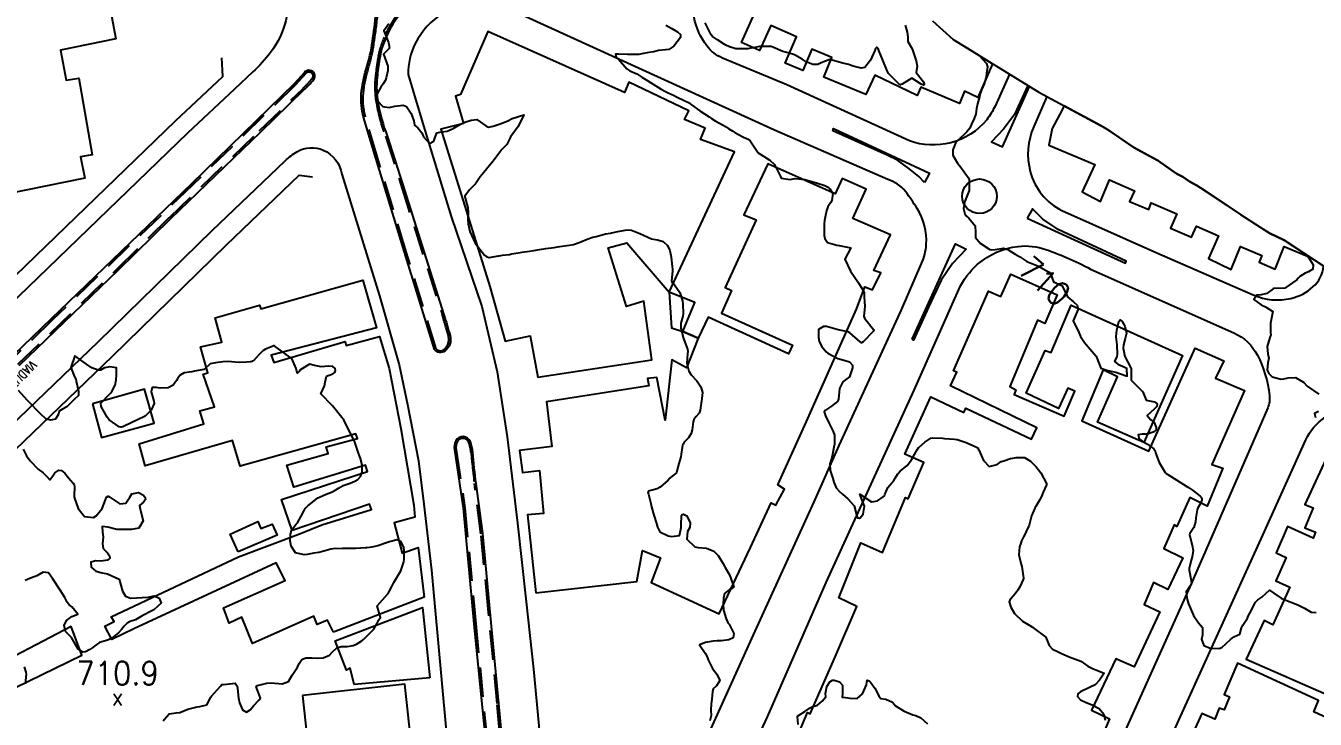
# Model space of a CAD drawing. Header units: metres. Extents: x 298520 to 308411, y 7433745 to 7450750.
# Drawn here: x 306774.9 to 306994.6, y 7435499.3 to 7435617.5 of the extents above; entities that cross this region are included whole.
import ezdxf
from ezdxf.enums import TextEntityAlignment as Align

# ---------------------------------------------------------------- set-up
doc = ezdxf.new("R2010")
doc.units = ezdxf.units.M
doc.header["$LTSCALE"] = 10
doc.linetypes.add('DASHED', pattern=[0.75, 0.5, -0.25])
for name, color, linetype in [('Area', 45, 'Continuous'), ('Canteiro', 45, 'DASHED'), ('Cotas', 45, 'Continuous'), ('Curvas de Nivel 1m', 11, 'Continuous'), ('Curvas de Nivel 5m', 15, 'Continuous'), ('Edificações', 30, 'Continuous'), ('Pontes e viadutos', 190, 'Continuous'), ('Pontos Cotados', 45, 'Continuous'), ('TEXTO', 45, 'Continuous'), ('Vias Primárias', 230, 'Continuous')]:
    doc.layers.add(name, color=color, linetype=linetype)
doc.styles.add('ROMANS', font='romans', dxfattribs={"height": 0.2})
doc.styles.add('Style-STANDARD', font='STANDARD.shx')

# ---------------------------------------------------------------- blocks, each defined once
blk = doc.blocks.new('ELVTXT_89')
at = {"layer": 'Pontos Cotados', "linetype": 'Continuous', "style": 'Style-STANDARD'}
for s, height, p in [('710.9', 4, (0, 4)), ('x', 3, (0, 0))]:
    blk.add_text(s, height=height, dxfattribs=at).set_placement(p, align=Align.MIDDLE_CENTER)

msp = doc.modelspace()

# ---------------------------------------------------------------- linework, layer by layer
at = {"layer": 'Area'}
msp.add_polyline3d([(306929.36, 7435618.35, 717.75), (306932.88, 7435615.2, 717.57), (306947.48, 7435606.21, 709.7), (306958.83, 7435600.08, 713.11), (306963.7, 7435596.8, 712.69), (306967.78, 7435594.55, 712.52), (306970.1, 7435592.89, 712.74), (306971.01, 7435592.31, 713.2), (306972.04, 7435591.77, 713.22), (306973.19, 7435591.01, 713.45), (306974.44, 7435590.32, 709.81), (306975.04, 7435589.88, 713.48), (306977.15, 7435588.56, 713.3), (306981.86, 7435585.35, 713.37), (306986.8, 7435582.16, 713.16), (306989.3, 7435580.96, 712.23), (306999.16, 7435574.52, 708.77)], dxfattribs=at)
at = {"layer": 'Canteiro'}
for points in [[(306838.73, 7435620.08, 0.067473), (306835.97, 7435615.6, 0.065569), (306834.87, 7435611.88, 0.012571), (306834.46, 7435608.74, 0.070789), (306834.63, 7435604.27, 0.047198), (306836.18, 7435598.69), (306838.79, 7435590.48), (306845.87, 7435568.15, -0.00996), (306846.9, 7435564.64, -0.305264), (306846.12, 7435562.33, -0.407791), (306844.81, 7435562.49), (306839.73, 7435579.01), (306834.83, 7435595.06), (306832.75, 7435602.03, -0.094781), (306832.36, 7435605.89, -0.053692), (306833.18, 7435610.04, 0.040747), (306834.27, 7435614.86, 0.006205), (306834.88, 7435619.58, 0.026335)], [(306773.57, 7435559.83), (306790.42, 7435576.06), (306799.36, 7435584.85), (306814.69, 7435599.61), (306822.09, 7435606.8, 0.025261), (306823.69, 7435608.51, 0.687864), (306823.07, 7435609.63, 0.183056), (306822.59, 7435609.37), (306820.84, 7435607.44), (306803.34, 7435590.4), (306779.45, 7435567.38), (306755.27, 7435544.06)]]:
    msp.add_lwpolyline(points, format="xyb", dxfattribs=at)
msp.add_lwpolyline([(306849.72, 7435535.35), (306851.56, 7435515.61), (306854.18, 7435488.85), (306855.42, 7435476.19, 0.063319), (306855.63, 7435475.26, 0.688018), (306857.5, 7435475.23), (306857.05, 7435481.88), (306855.21, 7435502), (306853.69, 7435518.16), (306852.45, 7435530.94), (306851.34, 7435539.5, -0.010151), (306850.76, 7435544.79, 0.069277), (306850.36, 7435546.52, 0.638045), (306848.44, 7435546.66, 0.173929), (306848.22, 7435545.28)], format="xyb", close=True, dxfattribs=at)
at = {"layer": 'Curvas de Nivel 1m', "flags": 128}
for points, elevation in [([(306836.73, 7435617.86), (306835.91, 7435616.66), (306836.69, 7435614.65), (306836.84, 7435613.7), (306835.87, 7435612.66), (306836.61, 7435610.65), (306836.59, 7435609.9), (306836.3, 7435608.66), (306836.19, 7435608.28), (306835.81, 7435607.61), (306835.42, 7435607.05), (306835.15, 7435606.67), (306834.71, 7435605.75), (306834.87, 7435604.67), (306835.76, 7435603.77), (306836.8, 7435603.61), (306837.76, 7435603.82), (306839.17, 7435604.02), (306839.76, 7435603.75), (306840.55, 7435602.6), (306841.02, 7435601.31), (306841.15, 7435600.6), (306841.72, 7435600.14), (306842.38, 7435599.25), (306842.67, 7435598.58), (306843.69, 7435597.46), (306844.4, 7435597.84), (306844.65, 7435598.55), (306844.96, 7435599.3), (306845.71, 7435599.47), (306846.67, 7435599.57), (306847.72, 7435600.01), (306848.59, 7435600.51), (306849.3, 7435600.93), (306849.73, 7435601.09), (306850.78, 7435601.43), (306851.73, 7435601.55), (306853.28, 7435600.45), (306853.72, 7435600.25), (306854.55, 7435600.44), (306855.73, 7435600.8), (306856.89, 7435601.25), (306857.74, 7435601.74), (306859.74, 7435602.37), (306858.77, 7435600.38), (306857.71, 7435598.88), (306857.5, 7435598.61), (306857.42, 7435598.4), (306856.83, 7435597.27), (306856.03, 7435596.42), (306855.86, 7435596.23), (306855.67, 7435595.96), (306854.53, 7435594.44), (306853.64, 7435593.39), (306853.21, 7435592.88), (306852.87, 7435592.46), (306852.32, 7435591.76), (306851.61, 7435590.76), (306851.49, 7435590.59), (306851.38, 7435590.47), (306850.51, 7435589.56), (306849.7, 7435588.49), (306849.71, 7435588.36), (306850.24, 7435586.48), (306850.28, 7435585.75), (306850.2, 7435584.48), (306850.26, 7435583.75), (306850.56, 7435582.48), (306851.48, 7435580.47), (306853.08, 7435578.45), (306853.46, 7435578.12), (306853.85, 7435578.05), (306855.46, 7435578.33), (306855.55, 7435578.33), (306856.12, 7435578.41), (306857.3, 7435578.57), (306857.46, 7435578.59), (306857.7, 7435578.63), (306859.47, 7435578.93), (306860.72, 7435579.11), (306861.47, 7435579.22), (306862.43, 7435579.38), (306863.48, 7435579.55), (306864.93, 7435579.76), (306865.48, 7435579.84), (306865.88, 7435579.9), (306867.48, 7435580.12), (306868.19, 7435580.27), (306869.17, 7435580.57), (306869.49, 7435580.7), (306870.56, 7435581.18), (306871.5, 7435581.47), (306872.1, 7435581.63), (306873.51, 7435582), (306873.68, 7435582.04), (306874.54, 7435582.19), (306875.51, 7435582.38), (306877, 7435582.68), (306877.52, 7435582.76), (306878.08, 7435582.71), (306879.51, 7435582.13), (306881.5, 7435581.21), (306882.53, 7435581.07), (306883.49, 7435580.78), (306884.21, 7435580.08), (306884.6, 7435579.2), (306884.83, 7435578.07), (306885, 7435576.51), (306885.06, 7435576.07), (306885.06, 7435575.7), (306884.9, 7435574.07), (306885.05, 7435573.71), (306885.41, 7435573.36), (306886.34, 7435572.05), (306886.78, 7435570.64), (306886.84, 7435570.05), (306886.91, 7435568.48), (306886.85, 7435568.04), (306886.51, 7435566.86), (306886.49, 7435566.05), (306886.92, 7435564.42), (306887.04, 7435564.04), (306887.29, 7435563.31), (306887.62, 7435562.38), (306887.69, 7435562.03), (306887.66, 7435561.64), (306887.52, 7435560.04), (306887.85, 7435558.65), (306888.27, 7435558.02), (306889.21, 7435556.99), (306889.91, 7435556), (306890.18, 7435555.01), (306890.1, 7435554), (306889.97, 7435553.2), (306889.79, 7435552), (306889.64, 7435551.52), (306889.14, 7435550.94), (306888.74, 7435550.41), (306888.63, 7435550.02), (306888.45, 7435548.68), (306888.26, 7435548.03), (306887.82, 7435547.3), (306887.08, 7435546.54), (306886.88, 7435546.24), (306886.81, 7435546.04), (306886.57, 7435544.53), (306886.48, 7435544.05), (306886.15, 7435542.94), (306885.95, 7435542.05), (306885.76, 7435541.31), (306885.01, 7435540.76), (306884.62, 7435540.45), (306884.33, 7435540.07), (306882.99, 7435538.87), (306882.46, 7435538.63), (306880.98, 7435538.2), (306880.92, 7435538.17), (306880.9, 7435538.11), (306880.98, 7435537.69), (306881.37, 7435536.11), (306881.52, 7435535.53), (306881.93, 7435534.1), (306882.35, 7435532.67), (306882.51, 7435532.09), (306882.9, 7435531.27), (306884.34, 7435530.61), (306884.89, 7435530.49), (306886.28, 7435530.65), (306886.54, 7435532.04), (306886.54, 7435532.42), (306886.64, 7435534.04), (306886.74, 7435534.23), (306886.94, 7435534.28), (306887.5, 7435534.03), (306888.11, 7435532.83), (306888.01, 7435532.03), (306887.61, 7435531.32), (306887.53, 7435530.03), (306888.87, 7435528.71), (306889.44, 7435528.58), (306890.87, 7435528.51), (306892.14, 7435527.98), (306892.85, 7435527.25), (306893.63, 7435525.96), (306894.08, 7435525.2), (306894.81, 7435523.94), (306895.55, 7435521.93), (306895.15, 7435521.57), (306894.79, 7435521.43), (306893.96, 7435520.76), (306893.77, 7435519.95), (306893.7, 7435518.9), (306893.75, 7435517.95), (306894.23, 7435516.44), (306894.43, 7435515.94), (306894.53, 7435515.76), (306894.71, 7435515.55), (306895.54, 7435513.93), (306895.39, 7435513.23), (306894.68, 7435512.88), (306893.43, 7435512.71), (306892.68, 7435512.7), (306892, 7435512.66), (306890.68, 7435512.42), (306889.67, 7435512.01), (306890.65, 7435510.57), (306890.99, 7435509.99), (306891.16, 7435509.46), (306891.87, 7435507.98), (306892.61, 7435507.02), (306893.13, 7435505.96), (306892.58, 7435505.03), (306892.03, 7435504.53), (306891.87, 7435503.98), (306891.76, 7435502.78), (306891.66, 7435501.98), (306891.64, 7435500.87), (306891.69, 7435499.98), (306891.42, 7435499.07)], 712), ([(306883.94, 7435617.62), (306884.96, 7435617.04), (306885.92, 7435616.51), (306886.44, 7435616.05), (306886.44, 7435615.52), (306885.9, 7435614.78), (306885.29, 7435614.07), (306884.47, 7435613.5), (306883.88, 7435613.44), (306882.68, 7435613.3), (306881.88, 7435613.11), (306881.05, 7435612.95), (306879.87, 7435612.73), (306879.36, 7435612.65), (306877.87, 7435612.62), (306877.41, 7435612.62), (306875.87, 7435612.71), (306875.37, 7435612.69), (306875.49, 7435612.19), (306875.68, 7435612), (306875.86, 7435611.83), (306877.32, 7435610.17), (306877.84, 7435609.85), (306879, 7435609.31), (306879.83, 7435608.78), (306880.86, 7435608.12), (306881.81, 7435607.56), (306883.16, 7435606.74), (306883.8, 7435606.37), (306884.36, 7435606.08), (306885.34, 7435605.62), (306885.79, 7435605.41), (306887.06, 7435604.77), (306887.78, 7435604.43), (306888.02, 7435604.28), (306888.33, 7435604.03), (306889.76, 7435603.03), (306891.35, 7435601.99), (306891.74, 7435601.74), (306892.37, 7435601.35), (306893.73, 7435600.59), (306894.12, 7435600.35), (306894.69, 7435599.96), (306895.34, 7435599.57), (306895.72, 7435599.35), (306897.05, 7435598.59), (306897.71, 7435598.29), (306897.97, 7435598.18), (306898.34, 7435597.91), (306899.67, 7435595.89), (306901.66, 7435594.61), (306902.46, 7435593.86), (306903.39, 7435592.09), (306903.47, 7435591.85), (306903.62, 7435591.58), (306905.12, 7435591.33), (306905.62, 7435591.42), (306905.97, 7435591.47), (306907.62, 7435591.3), (306908.8, 7435590.97), (306909.61, 7435590.75), (306911.06, 7435590.3), (306911.61, 7435590), (306911.87, 7435589.75), (306912.39, 7435588.95), (306912.25, 7435587.74), (306911.98, 7435587.34), (306911.57, 7435586.67), (306911.31, 7435585.99), (306911.26, 7435585.75), (306910.98, 7435584.31), (306910.93, 7435583.76), (306910.91, 7435582.36), (306910.92, 7435581.76), (306911.01, 7435581.27), (306911.49, 7435580.6), (306913.08, 7435580.15), (306913.49, 7435580.07), (306913.78, 7435580.02), (306915.48, 7435579.7), (306914.46, 7435577.72), (306915.43, 7435575.7), (306916.75, 7435573.69), (306917.4, 7435572.68), (306917.76, 7435572.04), (306917.75, 7435571.68), (306917.74, 7435571.33), (306917.84, 7435569.68), (306917.68, 7435568.01), (306917.78, 7435567.68), (306919.31, 7435565.78), (306919.36, 7435565.66), (306919.31, 7435565.49), (306917.57, 7435563.68), (306917.29, 7435563.51), (306917.03, 7435563.68), (306915.31, 7435565.22), (306914.99, 7435565.39), (306913.31, 7435565.73), (306911.32, 7435566.25), (306910.83, 7435566.25), (306909.95, 7435565.77), (306909.94, 7435564.41), (306910.07, 7435563.77), (306910.46, 7435562.94), (306911.28, 7435561.97), (306911.54, 7435561.75), (306913.26, 7435560.83), (306914.5, 7435560.47), (306915.25, 7435560.23), (306915.72, 7435559.7), (306915.73, 7435559.21), (306915.22, 7435557.7), (306914.08, 7435556.85), (306913.56, 7435555.72), (306913.34, 7435553.9), (306913.31, 7435553.73), (306913.17, 7435553.47), (306912.19, 7435552.71), (306911.16, 7435552.03), (306910.9, 7435551.75), (306911.14, 7435551.07), (306911.79, 7435549.74), (306912.46, 7435548.39), (306912.66, 7435547.73), (306912.66, 7435546.15), (306912.59, 7435545.73), (306912.36, 7435544.43), (306912.15, 7435543.74), (306911.89, 7435542.89), (306911.96, 7435541.74), (306912.37, 7435540.38), (306912.58, 7435539.73), (306912.99, 7435538.76), (306913.46, 7435538.2), (306914.02, 7435537.71), (306914.97, 7435536.9), (306916.04, 7435535.69), (306916.44, 7435534.19), (306916.62, 7435533.68), (306916.93, 7435533.6), (306917.07, 7435533.68), (306917.55, 7435534.28), (306917.79, 7435535.67), (306916.98, 7435537.68), (306918.96, 7435536.39), (306920.03, 7435536.58), (306920.98, 7435537.23), (306921.18, 7435537.43), (306921.27, 7435537.63), (306921.79, 7435538.82), (306922.45, 7435539.62), (306922.71, 7435539.91), (306923.02, 7435540.42), (306923.46, 7435541.17), (306923.89, 7435541.6), (306925.04, 7435542.6), (306925.8, 7435543.57), (306926.85, 7435545.34), (306926.96, 7435545.56), (306927, 7435545.63), (306927.08, 7435545.72), (306928.06, 7435546.57), (306929.1, 7435547.23), (306929.35, 7435547.29), (306931.1, 7435547.22), (306931.4, 7435547.21), (306933.1, 7435547.09), (306933.58, 7435547), (306935.09, 7435546.48), (306936.75, 7435545.77), (306937.08, 7435545.58), (306937.18, 7435545.44), (306937.26, 7435545.25), (306938.06, 7435543.43), (306939.04, 7435542.4), (306940.41, 7435542.76), (306941.05, 7435543.24), (306941.16, 7435543.29), (306941.51, 7435543.39), (306942.67, 7435543.76), (306943.06, 7435543.83), (306943.64, 7435543.95), (306945.06, 7435543.93), (306946.05, 7435543.33), (306947.04, 7435542.36), (306947.86, 7435541.31), (306948.8, 7435539.51), (306948.78, 7435539.3), (306948.26, 7435538.03), (306947.95, 7435537.31), (306947.6, 7435536.69), (306946.96, 7435535.6), (306946.85, 7435535.42), (306946.79, 7435535.32), (306946.25, 7435534.02), (306946.09, 7435533.33), (306945.82, 7435532.44), (306945.34, 7435531.34), (306945.22, 7435531.03), (306944.9, 7435530.41), (306944.52, 7435529.72), (306944.4, 7435529.35), (306944.22, 7435528.7), (306944.1, 7435527.35), (306944.47, 7435525.73), (306944.57, 7435525.35), (306944.82, 7435523.75), (306944.88, 7435523.41), (306944.88, 7435523.35), (306944.81, 7435523.15), (306944.23, 7435521.93), (306943.9, 7435521.36), (306943.44, 7435520.7), (306942.77, 7435519.89), (306942.53, 7435519.61), (306942.46, 7435519.37), (306942.75, 7435518.42), (306943.35, 7435517.36), (306944.72, 7435516.04), (306945.94, 7435515.33), (306946.43, 7435515.04), (306946.71, 7435514.78), (306948.69, 7435513.3), (306949.26, 7435511.88), (306949.84, 7435511.28), (306950.67, 7435510.87), (306951.37, 7435510.55), (306952.65, 7435509.98), (306954.64, 7435509.23), (306955.83, 7435508.4), (306956.63, 7435508.01), (306958.62, 7435507.18), (306957.81, 7435505.99), (306957.09, 7435505.2), (306956.76, 7435505.03), (306956.59, 7435504.96), (306956.11, 7435504.73), (306954.58, 7435504.03), (306954.13, 7435503.68), (306954.06, 7435503.24), (306954.57, 7435502.65), (306955.54, 7435502.19), (306956.56, 7435501.82), (306957.78, 7435501.19), (306958.54, 7435500.22), (306958.82, 7435499.18)], 711), ([(306924.72, 7435617.6), (306925.09, 7435616.43), (306925.16, 7435615.59), (306925.15, 7435614.84), (306925.89, 7435613.58), (306926.6, 7435611.57), (306926.77, 7435610.65), (306926.62, 7435609.57), (306927.83, 7435607.97), (306927.97, 7435607.56), (306927.94, 7435607.44), (306927.82, 7435607.38), (306927.46, 7435607.56), (306925.83, 7435608.58), (306924.22, 7435607.6), (306923.95, 7435607.48), (306923.82, 7435607.51), (306923.67, 7435607.61), (306921.84, 7435609.47), (306921.74, 7435609.63), (306921.65, 7435609.82), (306920.89, 7435611.64), (306920.25, 7435613.29), (306920.11, 7435613.65), (306919.9, 7435613.9), (306919.65, 7435613.65), (306919.54, 7435613.31), (306918.84, 7435611.67), (306917.85, 7435610.44), (306917.25, 7435610.28), (306915.85, 7435610.66), (306915.04, 7435610.9), (306913.86, 7435611.23), (306911.86, 7435611.75), (306910.42, 7435611.2), (306909.85, 7435610.94), (306909, 7435610.92), (306907.86, 7435611.37), (306907.17, 7435611.81), (306905.87, 7435612.56), (306904.81, 7435612.9), (306903.88, 7435613.13), (306902.18, 7435613.87), (306901.89, 7435613.99), (306901.76, 7435614), (306899.89, 7435613.97), (306899.38, 7435613.9), (306898.16, 7435613.64), (306897.89, 7435613.62), (306896.25, 7435613.57), (306895.89, 7435613.62), (306894.81, 7435613.96), (306894.16, 7435614.23), (306893.9, 7435614.38), (306892.76, 7435615.13), (306891.91, 7435615.72), (306891.68, 7435615.99), (306891.38, 7435616.53), (306890.65, 7435618)], 711), ([(306993.38, 7435578.17), (306993.67, 7435577.67), (306994.21, 7435576.76), (306994.18, 7435576.04), (306993.45, 7435575.58), (306992.87, 7435575.35), (306991.97, 7435574.78), (306991.7, 7435574.52), (306991.43, 7435574.24), (306989.41, 7435572.82), (306987.52, 7435572.73), (306987.41, 7435572.7), (306986.35, 7435571.9), (306985.4, 7435571.69), (306984.64, 7435571.63), (306984.15, 7435570.88), (306985.37, 7435569.99), (306986.12, 7435569.61), (306987.36, 7435568.84), (306986.96, 7435566.85), (306986.96, 7435565.2), (306987, 7435564.84), (306986.84, 7435564.38), (306986.39, 7435562.85), (306986.51, 7435561.61), (306986.66, 7435560.85), (306986.48, 7435560.08), (306986.38, 7435558.85), (306986.65, 7435558.26), (306987.23, 7435557.69), (306988.79, 7435557.27), (306989.23, 7435557.33), (306989.97, 7435557.55), (306991.23, 7435557.59), (306992.56, 7435556.78), (306993.21, 7435556.1), (306995.19, 7435554.75)], 709), ([(306798.29, 7435499.09), (306798.51, 7435499.36), (306799.33, 7435500.27), (306800.52, 7435500.43), (306801.12, 7435500.46), (306802.52, 7435501.05), (306804.11, 7435501.44), (306804.53, 7435501.51), (306805.73, 7435501.81), (306806.39, 7435503), (306806.44, 7435503.12), (306806.56, 7435503.25), (306808.1, 7435504.98), (306808.32, 7435505.23), (306808.58, 7435505.28), (306810.12, 7435505.42), (306810.58, 7435505.46), (306810.94, 7435504.95), (306810.96, 7435504.55), (306811.12, 7435502.94), (306811.33, 7435502.16), (306811.81, 7435500.94), (306812.52, 7435500.56), (306813.11, 7435500.92), (306813.77, 7435501.68), (306814.55, 7435502.52), (306814.75, 7435502.69), (306814.89, 7435502.9), (306814.56, 7435503.82), (306814.24, 7435504.57), (306814.18, 7435504.91), (306814.37, 7435505.11), (306814.58, 7435505.16), (306815.98, 7435505.49), (306816.58, 7435505.55), (306818.01, 7435505.43), (306818.58, 7435505.39), (306819.66, 7435505.76), (306820.3, 7435506.83), (306820.4, 7435507.04), (306820.61, 7435507.35), (306821.22, 7435508.22), (306821.48, 7435508.82), (306821.95, 7435509.5), (306822.63, 7435509.82), (306823.65, 7435509.81), (306824.63, 7435509.74), (306825.59, 7435509.81), (306826.64, 7435510.23), (306827.12, 7435510.75), (306827.87, 7435511.53), (306828.66, 7435511.76), (306829.64, 7435511.74), (306830.66, 7435511.89), (306831.24, 7435512.13), (306832.14, 7435512.7), (306832.43, 7435512.94), (306832.68, 7435513.14), (306834.2, 7435514.67), (306834.7, 7435515.58), (306835.06, 7435516.3), (306835.31, 7435516.65), (306834.74, 7435518.66), (306835.69, 7435519.71), (306836.53, 7435520.64), (306836.64, 7435520.77), (306836.77, 7435521), (306837.32, 7435522.1), (306837.63, 7435522.63), (306838.81, 7435524.61), (306839.29, 7435526.14), (306839.37, 7435526.6), (306839.39, 7435528.07), (306839.3, 7435528.61), (306838.87, 7435529.58), (306838.16, 7435529.9), (306836.87, 7435529.57), (306836.19, 7435529.32), (306834.87, 7435528.9), (306833.87, 7435528.67), (306833.01, 7435528.54), (306832.86, 7435528.53), (306831.13, 7435528.43), (306830.86, 7435528.43), (306829.14, 7435528.45), (306828.86, 7435528.45), (306827.25, 7435528.36), (306826.86, 7435528.3), (306825.66, 7435527.96), (306824.85, 7435527.78), (306824, 7435527.64), (306822.84, 7435527.43), (306822.31, 7435527.34), (306820.85, 7435527.68), (306820.11, 7435528.84), (306819.95, 7435529.76), (306820, 7435530.84), (306820.19, 7435531.54), (306820.91, 7435532.5), (306821.07, 7435532.67), (306821.18, 7435532.83), (306821.8, 7435533.94), (306822.25, 7435534.82), (306822.5, 7435535.25), (306822.94, 7435535.73), (306824.3, 7435536.79), (306824.68, 7435537.06), (306824.96, 7435537.21), (306826.06, 7435537.67), (306826.97, 7435538.05), (306827.45, 7435538.28), (306828.19, 7435538.74), (306828.99, 7435539.18), (306830.14, 7435539.57), (306830.99, 7435539.9), (306831.48, 7435540.22), (306831.93, 7435540.7), (306832.21, 7435541.5), (306832.22, 7435542.7), (306831.95, 7435543.79), (306831.61, 7435544.7), (306831.07, 7435546.21), (306830.88, 7435546.71), (306830.72, 7435547.07), (306829.9, 7435548.72), (306829.12, 7435550.24), (306828.92, 7435550.53), (306828.75, 7435550.74), (306827.15, 7435552.76), (306825.17, 7435554.78), (306825.82, 7435556.14), (306825.88, 7435556.77), (306826.16, 7435557.82), (306827.21, 7435558.2), (306827.56, 7435558.41), (306827.66, 7435558.75), (306827.59, 7435559.11), (306827.23, 7435559.48), (306826.48, 7435559.52), (306825.23, 7435559.42), (306824.08, 7435559.64), (306823.23, 7435559.83), (306821.61, 7435558.83), (306821.45, 7435558.59), (306821.21, 7435558.29), (306821.01, 7435558.83), (306820.96, 7435559.1), (306820.22, 7435560.84), (306819.25, 7435561.48), (306817.38, 7435562.88), (306817.33, 7435562.93), (306817.27, 7435562.97), (306817.18, 7435562.97), (306816.86, 7435562.88), (306815.73, 7435562.43), (306815.26, 7435562.11), (306814.67, 7435561.49), (306814.18, 7435560.91), (306813.72, 7435560.43), (306813.24, 7435560.24), (306812.51, 7435560.21), (306811.23, 7435560.15), (306809.94, 7435560.26), (306809.24, 7435560.33), (306808.5, 7435560.25), (306807.23, 7435560.09), (306806.33, 7435559.91), (306805.33, 7435559.02), (306805.27, 7435558.97), (306805.22, 7435558.95), (306803.62, 7435558.64), (306803.22, 7435558.57), (306801.91, 7435558.37), (306801.21, 7435557.96), (306800.83, 7435557.45), (306800.6, 7435557.08), (306800, 7435556.27), (306799.18, 7435555.81), (306797.82, 7435555.75), (306797.18, 7435555.86), (306796.44, 7435555.87), (306796.24, 7435555.13), (306796.71, 7435553.57), (306796.75, 7435553.12), (306796.24, 7435552.03), (306795.39, 7435551.14), (306795.25, 7435551.01), (306795.12, 7435550.92), (306793.92, 7435550.35), (306793.11, 7435549.99), (306791.44, 7435549.18), (306791.19, 7435549.1), (306791.1, 7435549.1), (306790.82, 7435549.19), (306789.11, 7435550.38), (306788.74, 7435550.84), (306788.54, 7435551.22), (306787.75, 7435552.63), (306787.71, 7435553.23), (306789.17, 7435554.75), (306789.4, 7435554.98), (306789.57, 7435555.21), (306790.12, 7435556.27), (306790.28, 7435557.2), (306790.37, 7435558.03), (306790.36, 7435559.2), (306789.22, 7435559.41), (306788.34, 7435559.22), (306787.64, 7435558.81), (306787.22, 7435558.82), (306786.18, 7435559.25), (306785.23, 7435559.83), (306783.24, 7435561.28), (306782.56, 7435559.29), (306783.2, 7435557.68), (306783.42, 7435557.28), (306783.49, 7435556.98), (306783.9, 7435555.27), (306783.91, 7435554.53), (306783.16, 7435553.81), (306782.57, 7435553.29), (306781.89, 7435552.56), (306781.14, 7435552.17), (306780.61, 7435551.84), (306780.45, 7435551.32), (306779.94, 7435550.49), (306779.11, 7435550.32), (306778.33, 7435550.56), (306777.42, 7435551.36), (306777.13, 7435551.68), (306775.5, 7435553.38), (306775.16, 7435553.74), (306773.68, 7435555.39)], 712), ([(306995.16, 7435551.8), (306994.47, 7435551.44), (306994.64, 7435550.76)], 709), ([(306774.48, 7435545.39), (306775.04, 7435544.24), (306775.63, 7435543.37), (306777.01, 7435541.96), (306777.87, 7435541.35), (306778.44, 7435540.78), (306778.99, 7435540.14), (306779.5, 7435540.82), (306779.83, 7435541.32), (306780.51, 7435541.81), (306781.01, 7435541.75), (306781.54, 7435541.3), (306782.19, 7435540.49), (306782.99, 7435539.57), (306783.15, 7435539.28), (306783.21, 7435539.05), (306783.17, 7435537.28), (306783.2, 7435537.04), (306783.81, 7435535.27), (306784.92, 7435533.91), (306786.45, 7435533.72), (306786.92, 7435533.99), (306787.92, 7435535.23), (306788.2, 7435535.97), (306788.67, 7435537.21), (306788.96, 7435537.35), (306789.2, 7435537.21), (306790.95, 7435536.07), (306791.95, 7435536.17), (306792.64, 7435537.16), (306792.97, 7435537.77), (306794.13, 7435537.98), (306794.96, 7435537.52), (306795.25, 7435537.14), (306795.3, 7435536.78), (306794.94, 7435536.33), (306794.3, 7435535.79), (306794.4, 7435535.15), (306794.91, 7435533.14), (306794.16, 7435531.88), (306792.89, 7435531.67), (306792.37, 7435531.69), (306790.89, 7435531.65), (306790.4, 7435531.69), (306788.9, 7435532.08), (306787.93, 7435532.19), (306787.95, 7435531.22), (306788.06, 7435530.41), (306787.95, 7435529.22), (306788.06, 7435528.43), (306788.85, 7435527.67), (306789.15, 7435527.21), (306789.25, 7435526.79), (306788.83, 7435526.44), (306787.76, 7435526.29), (306786.83, 7435526.31), (306785.97, 7435526.11), (306786.06, 7435525.25), (306786.81, 7435524.59), (306787.89, 7435524.31), (306788.8, 7435524.09), (306790.79, 7435523.19), (306791.38, 7435521.18), (306791.9, 7435520.32), (306792.75, 7435519.98), (306793.85, 7435520.05), (306794.75, 7435520.06), (306795.74, 7435520.15), (306796.76, 7435520.36), (306797.63, 7435519.99), (306797.95, 7435519.1), (306796.73, 7435517.99), (306796.15, 7435517.71), (306795.07, 7435517.14), (306794.84, 7435517.02), (306794.72, 7435516.95), (306793.57, 7435516.29), (306792.71, 7435516), (306792.16, 7435515.72), (306791.68, 7435515.18), (306791.23, 7435514.64), (306790.68, 7435514.09), (306790.2, 7435513.68), (306789.62, 7435513.2), (306789.01, 7435512.87), (306788.67, 7435512.78), (306787.47, 7435512.42), (306786.65, 7435511.87), (306786.31, 7435511.58), (306785.8, 7435511.25), (306785.05, 7435510.84), (306784.64, 7435510.77), (306783.81, 7435511.27), (306782.67, 7435513.28), (306781.66, 7435514.27), (306781.47, 7435515.3), (306781.83, 7435516.16), (306782.72, 7435516.85), (306783.03, 7435516.97), (306783.79, 7435517.27), (306782.73, 7435518.48), (306782.29, 7435518.84), (306781.98, 7435519.29), (306781.55, 7435520.1), (306780.76, 7435521.31), (306779.48, 7435523.32), (306778.8, 7435524.3), (306777.87, 7435524.41), (306776.8, 7435523.79), (306776.51, 7435523.65), (306775.7, 7435523.37), (306775.08, 7435523.09), (306774.79, 7435523.01)], 712), ([(306774.61, 7435508.24), (306774.92, 7435507.38), (306774.95, 7435507.02), (306774.79, 7435505.38)], 712), ([(306906.51, 7435498.46), (306906.36, 7435499.8), (306906.42, 7435499.91), (306906.53, 7435499.97), (306907.65, 7435500.68), (306908.55, 7435501.28), (306908.88, 7435501.44), (306909.77, 7435501.76), (306910.56, 7435502.4), (306911.18, 7435503.13), (306911.17, 7435503.74), (306911.38, 7435504.94), (306911.91, 7435505.74), (306912.34, 7435505.99), (306912.6, 7435506.02), (306913.51, 7435505.72), (306914.02, 7435505.14), (306914.03, 7435503.71), (306913.96, 7435503.11), (306914.57, 7435503.04), (306915.34, 7435502.91), (306916.56, 7435502.88), (306917.43, 7435503.67), (306918.11, 7435505.19), (306918.18, 7435505.66), (306918.26, 7435506.01), (306918.6, 7435505.89), (306918.84, 7435505.66), (306919.57, 7435504.63), (306920.05, 7435503.64), (306920.22, 7435503.28), (306920.57, 7435502.89), (306921.44, 7435502.75), (306922.56, 7435502.24), (306922.83, 7435501.88), (306923.07, 7435501.6), (306924.54, 7435500.69), (306926.01, 7435500.08), (306926.53, 7435499.97), (306927.39, 7435499.55), (306928.51, 7435498.54)], 712)]:
    msp.add_lwpolyline(points, dxfattribs=dict(at, elevation=elevation))
at = {"layer": 'Curvas de Nivel 5m', "elevation": 710, "flags": 128}
msp.add_lwpolyline([(306937.25, 7435612.53), (306938.59, 7435611.07), (306938.75, 7435610.54), (306938.59, 7435609.43), (306938.51, 7435608.76), (306938.11, 7435607.44), (306938.02, 7435607.23), (306937.81, 7435606.74), (306937.45, 7435605.79), (306937.36, 7435605.44), (306937.02, 7435604.2), (306936.89, 7435603.45), (306936.76, 7435602.45), (306936.36, 7435601.45), (306936.15, 7435601.04), (306935.73, 7435600.09), (306935.25, 7435599.47), (306933.71, 7435597.99), (306933.45, 7435597.75), (306933.27, 7435597.49), (306932.82, 7435596.37), (306932.84, 7435595.5), (306933.66, 7435594.12), (306933.94, 7435593.77), (306934.15, 7435593.48), (306935.62, 7435591.46), (306935.6, 7435589.46), (306934.85, 7435587.47), (306934.68, 7435586.36), (306934.86, 7435585.47), (306935.15, 7435585.07), (306935.55, 7435584.75), (306936.63, 7435583.45), (306936.68, 7435582.28), (306936.71, 7435581.45), (306937.49, 7435580.47), (306939.16, 7435579.42), (306939.48, 7435579.36), (306940.03, 7435579.41), (306941.49, 7435579.61), (306942.19, 7435579.38), (306943.48, 7435578.62), (306944.25, 7435578.14), (306945.46, 7435577.34), (306947.45, 7435576.53), (306949.13, 7435575.61), (306949.43, 7435575.41), (306949.5, 7435575.3), (306950, 7435573.87), (306951.41, 7435573.27), (306952.43, 7435571.26), (306953.38, 7435570.47), (306954.05, 7435569.92), (306954.19, 7435569.24), (306953.34, 7435567.25), (306954.31, 7435565.24), (306954.61, 7435564.54), (306955.3, 7435563.54), (306955.58, 7435563.22), (306957.26, 7435561.2), (306958.04, 7435559.19), (306959.24, 7435558.79), (306960.59, 7435558.51), (306961.23, 7435558.25), (306962.56, 7435557.8), (306962.5, 7435559.14), (306961.25, 7435559.69), (306960.42, 7435560.33), (306960.82, 7435561.16), (306960.92, 7435561.5), (306960.83, 7435563.16), (306960.66, 7435564.51), (306960.72, 7435565.16), (306960.81, 7435565.67), (306961.1, 7435567.15), (306961.35, 7435567.43), (306961.71, 7435567.15), (306962.16, 7435566.32), (306962.42, 7435565.14), (306962.22, 7435564.22), (306961.93, 7435563.14), (306961.87, 7435562.56), (306962.12, 7435561.14), (306963.24, 7435559.13), (306963.22, 7435557.13), (306965.19, 7435555.11), (306965.78, 7435553.7), (306967.18, 7435553.41), (306967.65, 7435553.08), (306967.62, 7435552.62), (306967.16, 7435552.18), (306965.93, 7435551.1), (306966.49, 7435550.44), (306967.13, 7435549.91), (306967.47, 7435549.08), (306967.51, 7435548.68), (306967.12, 7435548.32), (306965.97, 7435547.95), (306965.11, 7435547.91), (306964.41, 7435547.82), (306964.59, 7435547.12), (306965.1, 7435546.74), (306966, 7435546.19), (306967.08, 7435545.44), (306967.32, 7435545.08), (306967.39, 7435544.75), (306968, 7435543.07), (306969.04, 7435541.38), (306969.2, 7435541.22), (306969.46, 7435541.05), (306971.02, 7435540.1), (306972.71, 7435539.01), (306973, 7435538.81), (306973.65, 7435538.35), (306974.99, 7435537.37), (306975.17, 7435537.17), (306975.25, 7435536.99), (306975.26, 7435536.7), (306974.97, 7435536), (306974.6, 7435535.36), (306974.45, 7435535), (306974.26, 7435533.68), (306974.18, 7435533), (306973.91, 7435532.01), (306973.21, 7435531.01), (306973.17, 7435530.74), (306973.62, 7435529), (306973.79, 7435528.08), (306973.61, 7435527), (306973.42, 7435526.44), (306973.09, 7435525.01), (306973.1, 7435524.74), (306973.43, 7435523), (306973.48, 7435522.33), (306972.8, 7435521.41), (306972.61, 7435521.19), (306972.58, 7435521.01), (306972.77, 7435519.76), (306973, 7435519.01), (306973.16, 7435518.6), (306973.87, 7435517), (306974.72, 7435515.74), (306975.38, 7435514.98), (306975.38, 7435513.66), (306975.23, 7435512.98), (306975.59, 7435511.89), (306976.68, 7435511.47), (306978.24, 7435511.38), (306978.68, 7435511.55), (306980.17, 7435512.92), (306980.7, 7435513.37), (306981.74, 7435513.86), (306982.04, 7435514.9), (306982.25, 7435515.37), (306982.73, 7435516.07), (306983.03, 7435516.59), (306983.18, 7435516.89), (306983.71, 7435517.92), (306984.17, 7435518.88), (306984.38, 7435519.27), (306984.78, 7435519.71), (306985.51, 7435520.13), (306986.22, 7435520.85), (306986.8, 7435521.34), (306987.53, 7435520.83), (306988.78, 7435519.98), (306990.17, 7435519.4), (306990.77, 7435519.18), (306991.73, 7435518.78), (306992.76, 7435518.27), (306993.91, 7435517.6), (306994.75, 7435517.53)], dxfattribs=at)
at = {"layer": 'Edificações'}
for points in [[(306789.15, 7435621.05), (306790.25, 7435615.29), (306780.8, 7435613.35), (306781.76, 7435608.26), (306783.92, 7435608.61), (306786.22, 7435595.54), (306784.25, 7435595.18), (306784.97, 7435591.54), (306771.54, 7435588.8)], [(306904.13, 7435491.07), (306908.11, 7435500.46), (306908.52, 7435500.26), (306912.84, 7435510.06), (306916.47, 7435518.57), (306913.41, 7435520.02), (306917.16, 7435529.38), (306920.86, 7435527.73), (306924.77, 7435537.12), (306925.21, 7435536.91), (306927.88, 7435543.07), (306924.67, 7435544.52), (306929.09, 7435554.29), (306934.7, 7435551.6), (306935.06, 7435552.33), (306946.24, 7435547.05), (306947.15, 7435549.02), (306932.47, 7435556.17), (306933.54, 7435558.51), (306932.97, 7435558.74), (306938.9, 7435572.31), (306941.03, 7435571.4), (306942.74, 7435575.19), (306950.6, 7435571.65), (306948.49, 7435566.8), (306947.27, 7435567.35), (306942.54, 7435556.04), (306943.55, 7435555.49), (306943.3, 7435554.69), (306951.83, 7435550.98), (306953.6, 7435555.23), (306952.42, 7435555.74), (306950.85, 7435552.28), (306945.33, 7435554.9), (306948.57, 7435562.2), (306949.58, 7435561.82), (306953, 7435569.92), (306971.98, 7435561.35), (306965.41, 7435546.48), (306957.49, 7435549.96), (306960.9, 7435557.68), (306958.47, 7435558.87), (306954.84, 7435550.17), (306966.24, 7435545.05), (306974.12, 7435562.56), (306978.99, 7435560.43), (306977.62, 7435557.44), (306982.55, 7435555.37), (306976.94, 7435542.78), (306978.82, 7435542.1), (306976.17, 7435535.65), (306973.22, 7435537.14), (306970.99, 7435532.21), (306970.56, 7435532.47), (306968.81, 7435528.41), (306972.02, 7435526.87), (306969.49, 7435521.47), (306967.05, 7435522.63), (306965.43, 7435518.91), (306968.12, 7435517.66), (306963.72, 7435508.29), (306960.59, 7435509.65), (306956.48, 7435500.88), (306959.56, 7435499.43), (306957.76, 7435495.27)], [(306996.8, 7435544.52), (306992.8, 7435535.93), (306994.25, 7435535.34), (306992.8, 7435531.93), (306994.63, 7435531.23), (306994.21, 7435530.19), (306989.88, 7435532.18), (306987.91, 7435527.68), (306989.63, 7435526.92), (306987.87, 7435522.9), (306990.26, 7435521.87), (306987.34, 7435515.44), (306985.87, 7435516.19), (306982.83, 7435509.57), (306997.89, 7435502.98)], [(306998.29, 7435498.78), (306994.32, 7435500.6), (306995.15, 7435502.54), (306981.35, 7435508.89), (306979.05, 7435503.58), (306979.99, 7435503.18), (306979.07, 7435500.92), (306978.22, 7435501.24), (306977.45, 7435499.35), (306975.29, 7435500.32), (306967.12, 7435482.47)]]:
    msp.add_lwpolyline(points, dxfattribs=at)
at = {"layer": 'Edificações', "elevation": 715.61}
msp.add_lwpolyline([(306929.36, 7435618.35), (306932.88, 7435615.2), (306935.32, 7435613.7), (306938.43, 7435611.78), (306939.62, 7435611.05), (306937.08, 7435605.3), (306934.84, 7435606.36), (306934, 7435604.29), (306927.39, 7435607.06), (306926.77, 7435605.65), (306919.54, 7435609.09), (306918.04, 7435605.79), (306910.84, 7435608.79), (306912.2, 7435612.1), (306908.81, 7435613.55), (306907.27, 7435609.9), (306904.27, 7435611.13), (306906.21, 7435615.62), (306901.85, 7435617.56), (306899.91, 7435613.33), (306896.86, 7435614.69), (306899.06, 7435619.6)], dxfattribs=at)
at = {"layer": 'Edificações'}
for points in [[(306861.81, 7435520.89), (306879.02, 7435522.8), (306879.98, 7435528.12), (306883.03, 7435526.85), (306881.44, 7435522.66), (306893.06, 7435517.32), (306898.35, 7435528.58), (306901.91, 7435536.24), (306902.68, 7435535.81), (306904.19, 7435538.55), (306903.05, 7435539.26), (306907.92, 7435550.08), (306916.41, 7435569.25), (306917.85, 7435573.05), (306919.15, 7435572.53), (306920.58, 7435575.41), (306919.39, 7435575.84), (306922.2, 7435581.92), (306915.83, 7435584.69), (306918.08, 7435589.69), (306913.99, 7435591.49), (306912.8, 7435588.87), (306901.31, 7435593.98), (306897.23, 7435585.29), (306899.31, 7435584.44), (306894.06, 7435572.89), (306895.15, 7435572.41), (306893.44, 7435568.57), (306905.51, 7435563.07), (306904.83, 7435561.59), (306891.17, 7435567.86), (306889.47, 7435564.26), (306886.86, 7435565.42), (306888.9, 7435570.35), (306884.53, 7435572.14), (306895.63, 7435596.02), (306889.87, 7435598.17), (306890.64, 7435600.06), (306887.15, 7435601.56), (306887.88, 7435603.01), (306877.64, 7435607.92), (306876.91, 7435606.18), (306853.62, 7435616.54), (306848.96, 7435605.79), (306848.09, 7435605.51), (306849.46, 7435600.86), (306845.59, 7435599.89), (306853.96, 7435573.09), (306856.55, 7435563.78), (306860.85, 7435564.7), (306862.12, 7435557.62), (306881.54, 7435560.6), (306880.17, 7435570.61), (306877.24, 7435569.7), (306874.11, 7435579.67), (306877.29, 7435580.55), (306884.53, 7435572.14), (306884.91, 7435566.07), (306886.86, 7435565.42), (306889.47, 7435564.26), (306887.48, 7435559.25), (306884.96, 7435560.58), (306883.82, 7435550.3), (306882.39, 7435557.6), (306880.8, 7435557.41), (306881.05, 7435556.17), (306863.6, 7435553.41), (306864.54, 7435545.83), (306859.03, 7435545.15), (306859.52, 7435541.39), (306862.4, 7435541.74), (306863.09, 7435534.4), (306860.37, 7435534.15)], [(306827.35, 7435514.16), (306826.33, 7435516.21), (306824.55, 7435515.5), (306824, 7435516.93), (306813.5, 7435512.25), (306811.69, 7435516.72), (306809.53, 7435515.73), (306808.6, 7435518.3), (306819.07, 7435523.01), (306817.54, 7435525.97), (306793.29, 7435514.73), (306789.57, 7435512.9), (306788.36, 7435515.2), (306789.98, 7435516.02), (306789.46, 7435516.78), (306811.15, 7435527), (306821.68, 7435530.97), (306825.32, 7435532.46), (306833.82, 7435535.08), (306833.47, 7435535.98), (306820.3, 7435531.48), (306818.47, 7435536.77), (306833.12, 7435541.55), (306832.77, 7435542.62), (306820.56, 7435538.88), (306819.38, 7435542.61), (306826.4, 7435544.6), (306826.09, 7435545.75), (306831.4, 7435547.2), (306831.12, 7435547.97), (306811.44, 7435542.48), (306810.11, 7435546.84), (306795.25, 7435542.55), (306794.2, 7435546.25), (306805.25, 7435549.69), (306804.55, 7435551.92), (306807.03, 7435552.59), (306805.15, 7435558.14), (306805.91, 7435558.39), (306804.69, 7435562.83), (306808.33, 7435563.6), (306807.17, 7435567.73), (306814.72, 7435569.89), (306814.93, 7435569.3), (306832.34, 7435574.16), (306834.65, 7435566.04), (306816.72, 7435561.39), (306817.17, 7435560.14), (306829.31, 7435563.73), (306829.48, 7435563.03), (306835.18, 7435564.54), (306836.82, 7435559.12), (306838.81, 7435548.88), (306840.99, 7435535.81), (306841.18, 7435533.78), (306837.68, 7435532.8), (306839.01, 7435527.64), (306841.78, 7435528.62), (306842.77, 7435520.13)], [(306786.25, 7435553.08), (306787.81, 7435547.35), (306796.78, 7435549.78), (306795.14, 7435555.58)], [(306811.09, 7435527.89), (306809.71, 7435530.88), (306814.44, 7435533.03), (306814.96, 7435531.84), (306816.9, 7435532.6), (306817.75, 7435530.73)], [(306843.74, 7435506.42), (306830.85, 7435505.23), (306830.17, 7435508.05), (306829.53, 7435507.71), (306827.62, 7435512.72), (306842.51, 7435518.39)], [(306768.27, 7435507.65), (306770.83, 7435503.63), (306784.44, 7435510.24), (306782.64, 7435515.17)], [(306822.03, 7435503.38), (306823.58, 7435489.24), (306841.01, 7435491.15), (306839.46, 7435505.29)]]:
    msp.add_lwpolyline(points, close=True, dxfattribs=at)
at = {"layer": 'Edificações', "elevation": 713.04}
msp.add_lwpolyline([(306959.7, 7435599.5), (306958.53, 7435600.24), (306956.11, 7435601.55), (306953.32, 7435603.05), (306951.79, 7435603.89), (306951.03, 7435602.34), (306949.75, 7435600.02), (306949.21, 7435597.2), (306957.04, 7435593.88), (306954.9, 7435589.2), (306958, 7435587.6), (306959.55, 7435591.24), (306963.78, 7435589.42), (306962.96, 7435587.6), (306966.24, 7435586.24), (306966.61, 7435587.33), (306970.98, 7435585.5), (306969.92, 7435583.02), (306973.5, 7435581.47), (306974.38, 7435583.38), (306978.12, 7435581.73), (306976.41, 7435577.87), (306980.24, 7435576.01), (306981.87, 7435579.89), (306985.5, 7435578.38), (306985.02, 7435577.21), (306987.73, 7435576.07), (306989.28, 7435579.92), (306993.67, 7435578.1), (306989.3, 7435580.96), (306986.8, 7435582.16), (306984.19, 7435583.85), (306979.75, 7435586.79), (306975.04, 7435589.88), (306974.44, 7435590.32), (306973.19, 7435591.01), (306972.04, 7435591.77), (306971.01, 7435592.31), (306970.1, 7435592.89), (306967.78, 7435594.55), (306966.8, 7435595.09), (306963.7, 7435596.8)], close=True, dxfattribs=at)
at = {"layer": 'Pontes e viadutos'}
msp.add_lwpolyline([(306610.08, 7435420.84), (306613.67, 7435420.41), (306640.06, 7435446.57), (306665.66, 7435470.9), (306697.38, 7435501.98), (306718.71, 7435522.5), (306746.79, 7435549.54), (306776.6, 7435578.32), (306800.43, 7435601.32), (306808.47, 7435608.87), (306808.33, 7435612.05)], dxfattribs=at)
at = {"layer": 'Pontes e viadutos', "elevation": 727.48}
msp.add_lwpolyline([(306629.03, 7435402.48), (306628.81, 7435406.12), (306638.08, 7435415.11), (306661.46, 7435437.34), (306689.88, 7435464.79), (306722.62, 7435496.32), (306743.83, 7435516.84), (306768.56, 7435540.96), (306789.67, 7435561.24), (306809.07, 7435580.18), (306821.48, 7435592.04), (306823.74, 7435591.8)], dxfattribs=at)
at = {"layer": 'Vias Primárias'}
for points in [[(306765.78, 7435630.94), (306806.3, 7435638.87, -0.015822), (306811.6, 7435639.73, -0.280957), (306814.7, 7435638.36), (306819.07, 7435623.55, -0.13299), (306819.18, 7435618.37, -0.102696), (306816.6, 7435612.98, -0.042362), (306813.58, 7435609.65), (306810.47, 7435606.74)], [(306838.96, 7435619.89, 0.067473), (306836.24, 7435615.48, 0.065569), (306835.17, 7435611.83, 0.012571), (306834.76, 7435608.71, 0.070789), (306834.92, 7435604.33, 0.047271), (306836.47, 7435598.79), (306839.08, 7435590.57, -0.000136), (306839.08, 7435590.57), (306846.15, 7435568.24, -0.00996), (306847.19, 7435564.72, -0.305264), (306846.31, 7435562.09, -0.422093), (306844.54, 7435562.35), (306839.44, 7435578.92), (306834.54, 7435594.97), (306832.46, 7435601.95, -0.094781), (306832.06, 7435605.92, -0.053692), (306832.9, 7435610.13, 0.040747), (306833.97, 7435614.9, 0.006205), (306834.58, 7435619.62, 0.026335)], [(306846.03, 7435619.72, 0.135077), (306841.26, 7435614.53, 0.128029), (306840.07, 7435609.21), (306841.62, 7435603.9), (306842.91, 7435599.72), (306847.4, 7435585), (306852.59, 7435569.68), (306855.2, 7435558.53), (306856.9, 7435547.48), (306858.69, 7435532.77), (306860.15, 7435519.32), (306861.39, 7435507.85), (306862.76, 7435493.4)], [(306887.63, 7435488.84), (306898.91, 7435513.7), (306909.19, 7435536.41), (306913.45, 7435546.01), (306924.09, 7435569.12), (306927.53, 7435577.02, 0.086282), (306928.31, 7435580.22, 0.157969), (306926.75, 7435586.4, 0.022157), (306924.78, 7435589.26, 0.163406), (306921.75, 7435591.32), (306902.44, 7435599.76), (306859.97, 7435619.11, 0.041427)], [(306773.78, 7435559.61), (306790.63, 7435575.85), (306799.57, 7435584.64), (306814.9, 7435599.4), (306822.3, 7435606.58, 0.025261), (306823.92, 7435608.32, 0.687864), (306823.03, 7435609.93, 0.18182), (306822.37, 7435609.57), (306820.62, 7435607.65), (306803.13, 7435590.61), (306779.24, 7435567.6), (306755.06, 7435544.27)], [(306810.47, 7435606.74), (306802.45, 7435599.2), (306778.64, 7435576.22), (306748.82, 7435547.44), (306720.74, 7435520.39), (306699.42, 7435499.88), (306667.69, 7435468.79), (306642.1, 7435444.47), (306615.75, 7435418.35, -0.034505), (306609.84, 7435413.02)]]:
    msp.add_lwpolyline(points, format="xyb", dxfattribs=at)
for points, elevation in [([(306942.5, 7435609.28), (306940.04, 7435603.85, -0.06348), (306938.61, 7435601.52, -0.162289), (306932.49, 7435597.58, -0.148496), (306925.46, 7435597.9), (306904.57, 7435607.48), (306893.59, 7435612.03, -0.135567), (306890.93, 7435614.1, -0.108291), (306888.75, 7435618.94, -0.124261), (306888.96, 7435624.36, -0.059854), (306890.13, 7435627.09), (306895.78, 7435639.44)], 712.39), ([(306948.87, 7435605.46), (306946.62, 7435600.33, 0.168674), (306946.03, 7435592.67, 0.216307), (306951.41, 7435586.04), (306967.58, 7435578.85), (306984.03, 7435571.66, 0.16107), (306990.45, 7435571.06, 0.127606), (306994.2, 7435573.02, 0.185308), (306996.01, 7435576.57, 12.964745)], 710.12), ([(306766.16, 7435543.44), (306787.28, 7435563.71), (306806.68, 7435582.66), (306819.1, 7435594.53, -0.05837), (306821.18, 7435596.1, -0.243298), (306825.57, 7435596.33, -0.244932), (306828.77, 7435592.26), (306835.15, 7435571.47), (306838.53, 7435559.76), (306839.92, 7435552.99), (306841.82, 7435543.35), (306842.7, 7435535.99), (306844, 7435524.74), (306845.71, 7435506.04), (306847.24, 7435489.28)], 727.48)]:
    msp.add_lwpolyline(points, format="xyb", dxfattribs=dict(at, elevation=elevation))
at = {"layer": 'Vias Primárias', "elevation": 710.71}
msp.add_lwpolyline([(306945.61, 7435607.37), (306943.37, 7435602.4), (306941.45, 7435599.88), (306939.41, 7435597.73), (306941.31, 7435596.87), (306945.9, 7435607.18)], dxfattribs=at)
at = {"layer": 'Vias Primárias'}
for points in [[(306928, 7435590.82), (306927.03, 7435591.85), (306925.37, 7435593.22), (306923.42, 7435594.63), (306921.68, 7435595.45), (306912.37, 7435599.63), (306912.52, 7435600.03), (306928.88, 7435592.43)], [(306945.51, 7435584.73), (306962.24, 7435577.06), (306962.36, 7435577.39), (306950.77, 7435582.81), (306948.18, 7435584.56), (306946.4, 7435586.3)], [(306925.89, 7435564.1), (306933.3, 7435580.34), (306935.1, 7435579.46), (306932.79, 7435576.99), (306930.86, 7435574.18), (306928.7, 7435569.57), (306926.15, 7435563.97)]]:
    msp.add_lwpolyline(points, close=True, dxfattribs=at)
for points in [[(306885.54, 7435465.75), (306901.25, 7435499.73), (306911.26, 7435522.65), (306926.23, 7435555.41), (306933.88, 7435572.59, -0.11062), (306937.07, 7435576.88, -0.149287), (306943.96, 7435579.92, -0.115015), (306948.71, 7435579.39, -0.038258), (306956.81, 7435575.81), (306980.73, 7435565.17, -0.170491), (306984.72, 7435561.41, -0.093177), (306986.78, 7435554.52, -0.118942), (306986.5, 7435552.39), (306973.47, 7435522.42), (306960.95, 7435494.62), (306949.27, 7435468.81), (306938.87, 7435445.84), (306933.44, 7435433.6, -0.165399), (306928.9, 7435428.68, -0.199929), (306918.84, 7435427.64), (306893.5, 7435442.66, -0.010282), (306887.78, 7435446.21, -0.149857), (306883.67, 7435451.12, -0.160555), (306882.96, 7435459.83)], [(306943.73, 7435437.7), (306956.32, 7435466.55), (306967.51, 7435490.66), (306977.74, 7435513.33), (306985.66, 7435530.73), (306992.98, 7435546.96, -0.145274), (306996.3, 7435550.81, -0.195901), (307006.17, 7435552.64), (307034.55, 7435540.65, -0.034151), (307038.64, 7435538.58, -0.160815), (307044.42, 7435531.94, -0.206926), (307044.33, 7435523.36), (307032.28, 7435497.22), (307020.97, 7435472.93), (307007.29, 7435442.88), (306989.69, 7435404.38, -0.055716), (306985.03, 7435396.61, -0.281863), (306977.02, 7435393.5, -0.08743), (306971.34, 7435395.6), (306946.8, 7435410.13, -0.022125), (306942.14, 7435413.17, -0.100191), (306939.42, 7435416.1, -0.142947), (306937.61, 7435422.77, -0.133199), (306939.57, 7435429.48)], [(306849.42, 7435535.31), (306851.26, 7435515.58), (306853.88, 7435488.82), (306855.12, 7435476.16, 0.063319), (306855.35, 7435475.15, 0.708781), (306857.8, 7435475.18), (306857.35, 7435481.9), (306855.51, 7435502.03), (306853.99, 7435518.19), (306852.75, 7435530.98), (306851.63, 7435539.54, -0.010151), (306851.06, 7435544.82, 0.069277), (306850.64, 7435546.63, 0.638045), (306848.18, 7435546.8, 0.173349), (306847.93, 7435545.23)]]:
    msp.add_lwpolyline(points, format="xyb", close=True, dxfattribs=at)
msp.add_circle((306937.39, 7435588.46), 2.95, dxfattribs=at)

# ---------------------------------------------------------------- block references
at = {"layer": 'Pontos Cotados', "linetype": 'Continuous'}
msp.add_blockref('ELVTXT_89', (306790.55, 7435503.19, 710.94), dxfattribs=at)

# ---------------------------------------------------------------- texts
at = {"layer": 'Cotas', "style": 'Style-STANDARD'}
msp.add_text('710', height=4, rotation=318.3639, dxfattribs=at).set_placement((306948.47, 7435573.99, 710), align=Align.MIDDLE_CENTER)
at = {"layer": 'TEXTO', "style": 'ROMANS', "width": 0.8}
msp.add_text('VIADUTO PROF. JOAQUIM CANDELÁRIO DE FREITAS', height=1.5, rotation=224.084, dxfattribs=at).set_placement((306775.86, 7435560.57))

doc.saveas('drawing.dxf')
